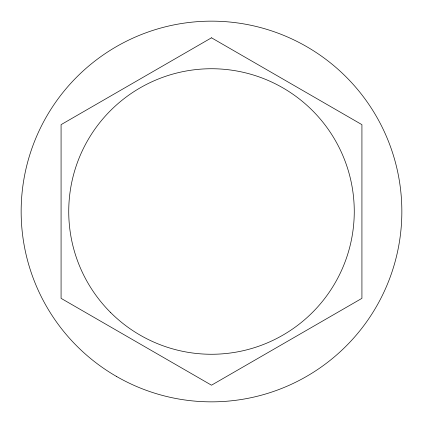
<?xml version="1.0" encoding="UTF-8"?>
<svg xmlns="http://www.w3.org/2000/svg" width="423" height="423" viewBox="0 0 423 423"><rect width="100%" height="100%" fill="white"/><g stroke="black" fill="none" stroke-linecap="round" stroke-linejoin="round"><path stroke-width="0.63" d="M211.5 37.806L61.076 124.653L61.076 298.347L211.5 385.194L361.924 298.347L361.924 124.653L211.5 37.806M116.325 376.348A190.35 190.35 0 0 0 401.85 211.5A190.35 190.35 0 0 0 116.325 46.652A190.35 190.35 0 0 0 116.325 376.348M110.551 312.449A142.763 142.763 0 0 0 349.398 248.449A142.763 142.763 0 0 0 174.551 73.602A142.763 142.763 0 0 0 110.551 312.449"/></g></svg>
